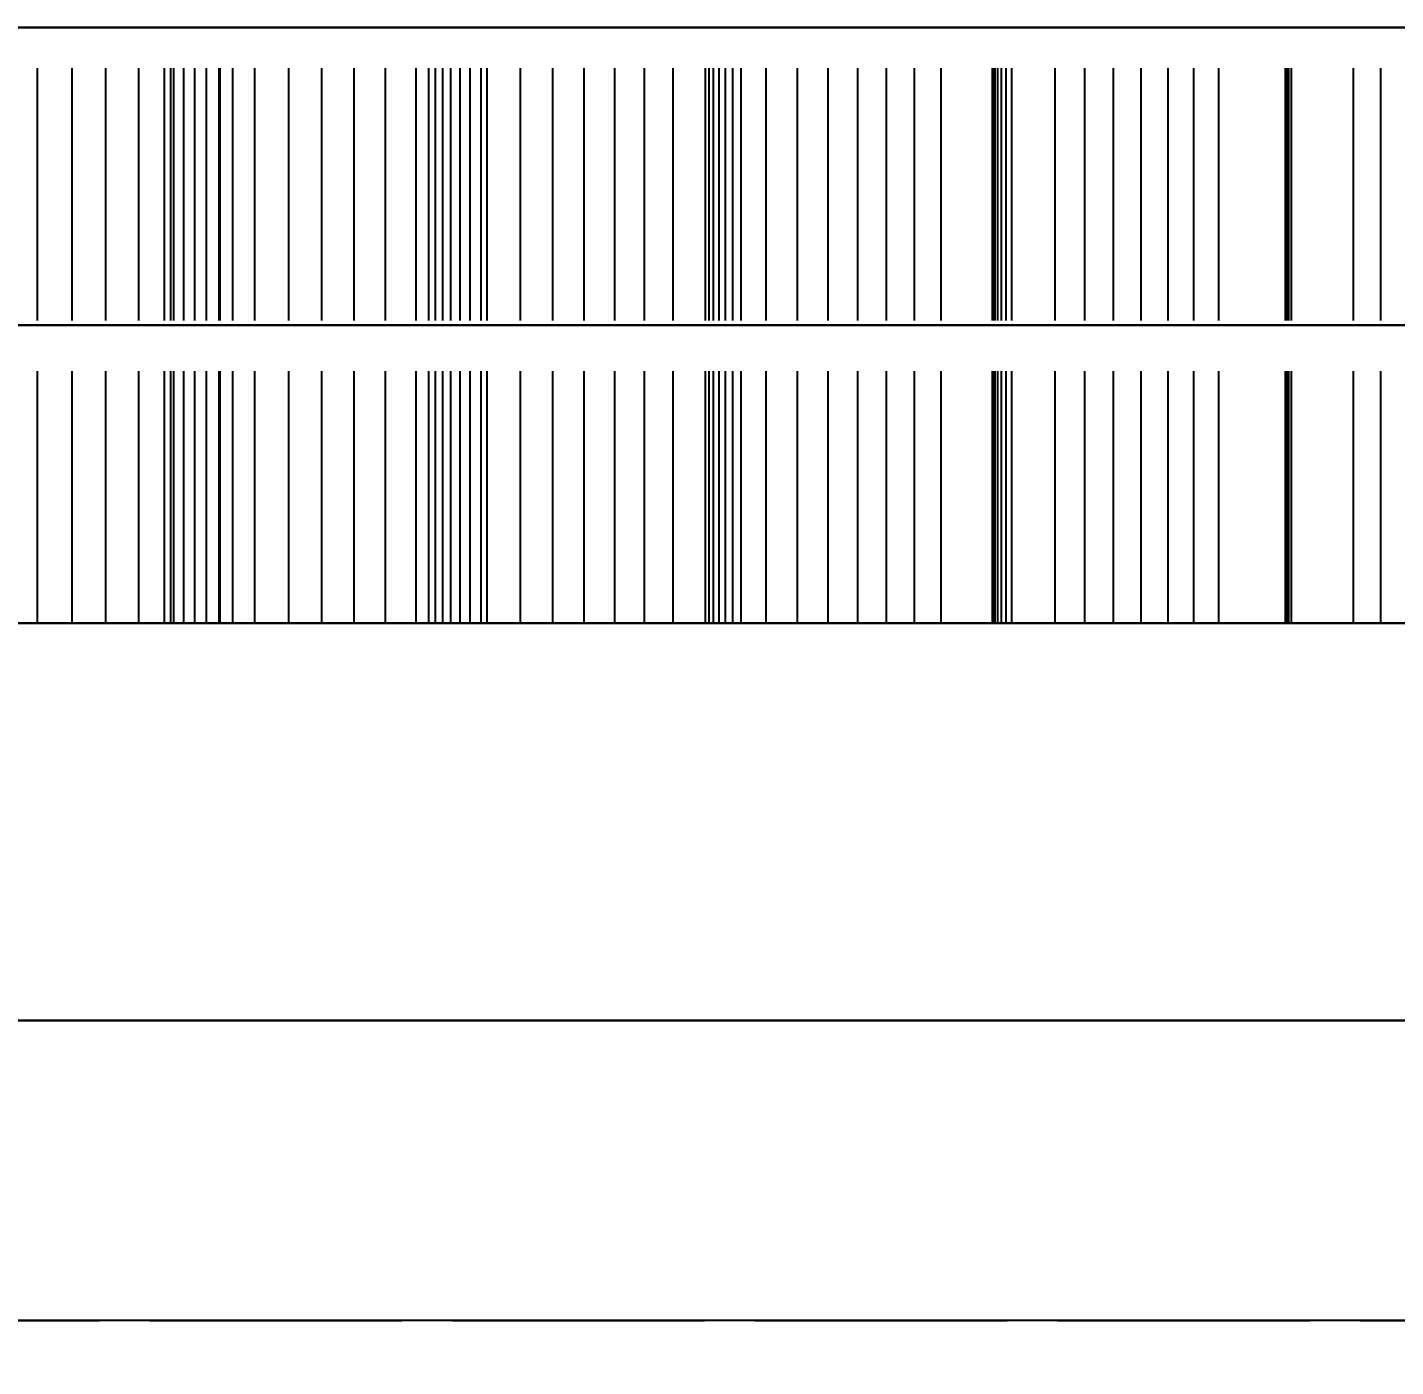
# Model space of a CAD drawing. Header units: millimetres. Extents: x -9 to 234, y -53 to 196.
# Drawn here: x 144.43 to 151.32, y -21.94 to -15.2 of the extents above; entities that cross this region are included whole.
import ezdxf

# ---------------------------------------------------------------- set-up
doc = ezdxf.new("R2010")
doc.units = ezdxf.units.MM
doc.linetypes.add('DASHED', pattern=[1.524, 1.27, -0.254])
for name, color, linetype in [('DIMS', 3, 'CONTINUOUS'), ('HIDDEN', 8, 'DASHED'), ('VISIBLE', 7, 'CONTINUOUS')]:
    doc.layers.add(name, color=color, linetype=linetype)
doc.styles.add('OpenSansCondensed-Light', font='OpenSansCondensed-Light.ttf')
doc.dimstyles.new('EZDXF', dxfattribs={"dimtxt": 0.25, "dimasz": 0.175, "dimexe": 0.375, "dimexo": 0.125, "dimgap": 0.1, "dimtad": 1, "dimlfac": 100, "dimzin": 12, "dimdsep": 46, "dimtxsty": 'OpenSansCondensed-Light', "dimblk": 'ARCHTICK', "dimcen": 2.5, "dimazin": 3, "dimtfac": 0.5, "dimtmove": 2, "dimatfit": 3})

# ---------------------------------------------------------------- blocks, each defined once
blk = doc.blocks.new('_ARCHTICK')
at = {"color": 0, "linetype": 'BYBLOCK', "const_width": 0.15}
blk.add_lwpolyline([(-0.5, -0.5), (0.5, 0.5)], dxfattribs=at)

msp = doc.modelspace()

# ---------------------------------------------------------------- linework, layer by layer
at = {"layer": 'HIDDEN'}
for points in [[(151.6119, -15.2), (150.85, -15.2), (150.0881, -15.2), (149.32619, -15.2), (148.56429, -15.2), (147.80238, -15.2), (147.04048, -15.2), (146.27857, -15.2), (145.51667, -15.2), (144.75476, -15.2), (143.99286, -15.2), (143.23095, -15.2), (142.46905, -15.2), (141.70714, -15.2), (140.94524, -15.2), (140.18333, -15.2), (139.42143, -15.2), (138.65952, -15.2), (137.89762, -15.2), (137.13571, -15.2), (136.37381, -15.2), (135.6119, -15.2), (134.85, -15.2)], [(151.6119, -15.2), (150.85, -15.2), (150.0881, -15.2), (149.32619, -15.2), (148.56429, -15.2), (147.80238, -15.2), (147.04048, -15.2), (146.27857, -15.2), (145.51667, -15.2), (144.75476, -15.2), (143.99286, -15.2), (143.23095, -15.2), (142.46905, -15.2), (141.70714, -15.2), (140.94524, -15.2), (140.18333, -15.2), (139.42143, -15.2), (138.65952, -15.2), (137.89762, -15.2), (137.13571, -15.2), (136.37381, -15.2), (135.6119, -15.2), (134.85, -15.2)], [(151.51667, -15.2), (150.81825, -15.2), (150.11984, -15.2), (149.42143, -15.2), (148.72302, -15.2), (148.0246, -15.2), (147.32619, -15.2), (146.62778, -15.2), (145.92937, -15.2), (145.23095, -15.2), (144.53254, -15.2), (143.83413, -15.2), (143.13571, -15.2), (142.4373, -15.2), (141.73889, -15.2), (141.04048, -15.2), (140.34206, -15.2), (139.64365, -15.2), (138.94524, -15.2), (138.24683, -15.2), (137.54841, -15.2), (136.85, -15.2)], [(144.18333, -15.2), (144.53254, -15.2), (144.88175, -15.2), (145.23095, -15.2), (145.58016, -15.2), (145.92937, -15.2), (146.27857, -15.2), (146.62778, -15.2), (146.97698, -15.2), (147.32619, -15.2), (147.6754, -15.2), (148.0246, -15.2), (148.37381, -15.2), (148.72302, -15.2), (149.07222, -15.2), (149.42143, -15.2), (149.77063, -15.2), (150.11984, -15.2), (150.46905, -15.2), (150.81825, -15.2), (151.16746, -15.2), (151.51667, -15.2)], [(144.47829, -15.2), (144.30023, -15.2)], [(144.30023, -15.2), (144.47829, -15.2)], [(144.65253, -15.2), (144.47829, -15.2)], [(144.47829, -15.2), (144.65253, -15.2)], [(144.47829, -18.2), (144.47829, -15.2)], [(144.47829, -18.2), (144.47829, -15.2)], [(144.82275, -15.2), (144.65253, -15.2)], [(144.65253, -15.2), (144.82275, -15.2)], [(144.65253, -18.2), (144.65253, -15.2)], [(144.65253, -18.2), (144.65253, -15.2)], [(144.98871, -15.2), (144.82275, -15.2)], [(144.82275, -15.2), (144.98871, -15.2)], [(144.82275, -18.2), (144.82275, -15.2)], [(144.82275, -18.2), (144.82275, -15.2)], [(145.15008, -15.2), (144.98871, -15.2)], [(144.98871, -15.2), (145.15008, -15.2)], [(144.98871, -18.2), (144.98871, -15.2)], [(144.98871, -18.2), (144.98871, -15.2)], [(145.39785, -15.2), (145.11784, -15.2)], [(145.11784, -15.2), (145.16437, -15.2)], [(145.16437, -15.2), (145.11784, -15.2)], [(145.11784, -15.2), (145.39785, -15.2)], [(145.11784, -18.2), (145.11784, -15.2)], [(145.11784, -18.2), (145.11784, -15.2)], [(145.46191, -15.2), (145.15008, -15.2)], [(145.15008, -15.2), (145.46191, -15.2)], [(145.15008, -18.2), (145.15008, -15.2)], [(145.15008, -18.2), (145.15008, -15.2)], [(145.16437, -15.2), (145.21503, -15.2)], [(145.21503, -15.2), (145.16437, -15.2)], [(145.16437, -18.2), (145.16437, -15.2)], [(145.16437, -18.2), (145.16437, -15.2)], [(145.21503, -15.2), (145.26993, -15.2)], [(145.26993, -15.2), (145.21503, -15.2)], [(145.21503, -18.2), (145.21503, -15.2)], [(145.21503, -18.2), (145.21503, -15.2)], [(145.26993, -15.2), (145.32924, -15.2)], [(145.32924, -15.2), (145.26993, -15.2)], [(145.26993, -18.2), (145.26993, -15.2)], [(145.26993, -18.2), (145.26993, -15.2)], [(145.32924, -15.2), (145.39314, -15.2)], [(145.39314, -15.2), (145.32924, -15.2)], [(145.32924, -18.2), (145.32924, -15.2)], [(145.32924, -18.2), (145.32924, -15.2)], [(145.39314, -15.2), (145.46191, -15.2)], [(145.46191, -15.2), (145.39314, -15.2)], [(145.39314, -18.2), (145.39314, -15.2)], [(145.39314, -18.2), (145.39314, -15.2)], [(145.57261, -15.2), (145.39785, -15.2)], [(145.39785, -15.2), (145.57261, -15.2)], [(145.39785, -18.2), (145.39785, -15.2)], [(145.39785, -18.2), (145.39785, -15.2)], [(145.46191, -18.2), (145.46191, -15.2)], [(145.46191, -18.2), (145.46191, -15.2)], [(145.7435, -15.2), (145.57261, -15.2)], [(145.57261, -15.2), (145.7435, -15.2)], [(145.57261, -18.2), (145.57261, -15.2)], [(145.57261, -18.2), (145.57261, -15.2)], [(145.91034, -15.2), (145.7435, -15.2)], [(145.7435, -15.2), (145.91034, -15.2)], [(145.7435, -18.2), (145.7435, -15.2)], [(145.7435, -18.2), (145.7435, -15.2)], [(146.07292, -15.2), (145.91034, -15.2)], [(145.91034, -15.2), (146.07292, -15.2)], [(145.91034, -18.2), (145.91034, -15.2)], [(145.91034, -18.2), (145.91034, -15.2)], [(146.23099, -15.2), (146.07292, -15.2)], [(146.07292, -15.2), (146.23099, -15.2)], [(146.07292, -18.2), (146.07292, -15.2)], [(146.07292, -18.2), (146.07292, -15.2)], [(146.38422, -15.2), (146.23099, -15.2)], [(146.23099, -15.2), (146.38422, -15.2)], [(146.23099, -18.2), (146.23099, -15.2)], [(146.23099, -18.2), (146.23099, -15.2)], [(146.71229, -15.2), (146.38422, -15.2)], [(146.38422, -15.2), (146.71229, -15.2)], [(146.38422, -18.2), (146.38422, -15.2)], [(146.38422, -18.2), (146.38422, -15.2)], [(146.74272, -15.2), (146.4492, -15.2)], [(146.4492, -15.2), (146.48175, -15.2)], [(146.48175, -15.2), (146.4492, -15.2)], [(146.4492, -15.2), (146.74272, -15.2)], [(146.4492, -18.2), (146.4492, -15.2)], [(146.4492, -18.2), (146.4492, -15.2)], [(146.48175, -15.2), (146.5186, -15.2)], [(146.5186, -15.2), (146.48175, -15.2)], [(146.48175, -18.2), (146.48175, -15.2)], [(146.48175, -18.2), (146.48175, -15.2)], [(146.5186, -15.2), (146.55989, -15.2)], [(146.55989, -15.2), (146.5186, -15.2)], [(146.5186, -18.2), (146.5186, -15.2)], [(146.5186, -18.2), (146.5186, -15.2)], [(146.55989, -15.2), (146.60578, -15.2)], [(146.60578, -15.2), (146.55989, -15.2)], [(146.55989, -18.2), (146.55989, -15.2)], [(146.55989, -18.2), (146.55989, -15.2)], [(146.60578, -15.2), (146.65648, -15.2)], [(146.65648, -15.2), (146.60578, -15.2)], [(146.60578, -18.2), (146.60578, -15.2)], [(146.60578, -18.2), (146.60578, -15.2)], [(146.65648, -15.2), (146.71229, -15.2)], [(146.71229, -15.2), (146.65648, -15.2)], [(146.65648, -18.2), (146.65648, -15.2)], [(146.65648, -18.2), (146.65648, -15.2)], [(146.71229, -18.2), (146.71229, -15.2)], [(146.71229, -18.2), (146.71229, -15.2)], [(146.90968, -15.2), (146.74272, -15.2)], [(146.74272, -15.2), (146.90968, -15.2)], [(146.74272, -18.2), (146.74272, -15.2)], [(146.74272, -18.2), (146.74272, -15.2)], [(147.07256, -15.2), (146.90968, -15.2)], [(146.90968, -15.2), (147.07256, -15.2)], [(146.90968, -18.2), (146.90968, -15.2)], [(146.90968, -18.2), (146.90968, -15.2)], [(147.23119, -15.2), (147.07256, -15.2)], [(147.07256, -15.2), (147.23119, -15.2)], [(147.07256, -18.2), (147.07256, -15.2)], [(147.07256, -18.2), (147.07256, -15.2)], [(147.38534, -15.2), (147.23119, -15.2)], [(147.23119, -15.2), (147.38534, -15.2)], [(147.23119, -18.2), (147.23119, -15.2)], [(147.23119, -18.2), (147.23119, -15.2)], [(147.53475, -15.2), (147.38534, -15.2)], [(147.38534, -15.2), (147.53475, -15.2)], [(147.38534, -18.2), (147.38534, -15.2)], [(147.38534, -18.2), (147.38534, -15.2)], [(147.67909, -15.2), (147.53475, -15.2)], [(147.53475, -15.2), (147.67909, -15.2)], [(147.53475, -18.2), (147.53475, -15.2)], [(147.53475, -18.2), (147.53475, -15.2)], [(148.0218, -15.2), (147.67909, -15.2)], [(147.67909, -15.2), (148.0218, -15.2)], [(147.67909, -18.2), (147.67909, -15.2)], [(147.67909, -18.2), (147.67909, -15.2)], [(148.14657, -15.2), (147.84097, -15.2)], [(147.84097, -15.2), (147.85938, -15.2)], [(147.85938, -15.2), (147.84097, -15.2)], [(147.84097, -15.2), (148.14657, -15.2)], [(147.84097, -18.2), (147.84097, -15.2)], [(147.84097, -18.2), (147.84097, -15.2)], [(147.85938, -15.2), (147.88224, -15.2)], [(147.88224, -15.2), (147.85938, -15.2)], [(147.85938, -18.2), (147.85938, -15.2)], [(147.85938, -18.2), (147.85938, -15.2)], [(147.88224, -15.2), (147.90972, -15.2)], [(147.90972, -15.2), (147.88224, -15.2)], [(147.88224, -18.2), (147.88224, -15.2)], [(147.88224, -18.2), (147.88224, -15.2)], [(147.90972, -15.2), (147.94197, -15.2)], [(147.94197, -15.2), (147.90972, -15.2)], [(147.90972, -18.2), (147.90972, -15.2)], [(147.90972, -18.2), (147.90972, -15.2)], [(147.94197, -15.2), (147.97923, -15.2)], [(147.97923, -15.2), (147.94197, -15.2)], [(147.94197, -18.2), (147.94197, -15.2)], [(147.94197, -18.2), (147.94197, -15.2)], [(147.97923, -15.2), (148.0218, -15.2)], [(148.0218, -15.2), (147.97923, -15.2)], [(147.97923, -18.2), (147.97923, -15.2)], [(147.97923, -18.2), (147.97923, -15.2)], [(148.0218, -18.2), (148.0218, -15.2)], [(148.0218, -18.2), (148.0218, -15.2)], [(148.30492, -15.2), (148.14657, -15.2)], [(148.14657, -15.2), (148.30492, -15.2)], [(148.14657, -18.2), (148.14657, -15.2)], [(148.14657, -18.2), (148.14657, -15.2)], [(148.459, -15.2), (148.30492, -15.2)], [(148.30492, -15.2), (148.459, -15.2)], [(148.30492, -18.2), (148.30492, -15.2)], [(148.30492, -18.2), (148.30492, -15.2)], [(148.60864, -15.2), (148.459, -15.2)], [(148.459, -15.2), (148.60864, -15.2)], [(148.459, -18.2), (148.459, -15.2)], [(148.459, -18.2), (148.459, -15.2)], [(148.75361, -15.2), (148.60864, -15.2)], [(148.60864, -15.2), (148.75361, -15.2)], [(148.60864, -18.2), (148.60864, -15.2)], [(148.60864, -18.2), (148.60864, -15.2)], [(148.89364, -15.2), (148.75361, -15.2)], [(148.75361, -15.2), (148.89364, -15.2)], [(148.75361, -18.2), (148.75361, -15.2)], [(148.75361, -18.2), (148.75361, -15.2)], [(149.02839, -15.2), (148.89364, -15.2)], [(148.89364, -15.2), (149.02839, -15.2)], [(148.89364, -18.2), (148.89364, -15.2)], [(148.89364, -18.2), (148.89364, -15.2)], [(149.38406, -15.2), (149.02839, -15.2)], [(149.02839, -15.2), (149.38406, -15.2)], [(149.02839, -18.2), (149.02839, -15.2)], [(149.02839, -18.2), (149.02839, -15.2)], [(149.60257, -15.2), (149.28638, -15.2)], [(149.28638, -15.2), (149.29055, -15.2)], [(149.29055, -15.2), (149.28638, -15.2)], [(149.28638, -15.2), (149.60257, -15.2)], [(149.28638, -18.2), (149.28638, -15.2)], [(149.28638, -18.2), (149.28638, -15.2)], [(149.29055, -15.2), (149.29932, -15.2)], [(149.29932, -15.2), (149.29055, -15.2)], [(149.29055, -18.2), (149.29055, -15.2)], [(149.29055, -18.2), (149.29055, -15.2)], [(149.29932, -15.2), (149.31284, -15.2)], [(149.31284, -15.2), (149.29932, -15.2)], [(149.29932, -18.2), (149.29932, -15.2)], [(149.29932, -18.2), (149.29932, -15.2)], [(149.31284, -15.2), (149.3313, -15.2)], [(149.3313, -15.2), (149.31284, -15.2)], [(149.31284, -18.2), (149.31284, -15.2)], [(149.31284, -18.2), (149.31284, -15.2)], [(149.3313, -15.2), (149.35494, -15.2)], [(149.35494, -15.2), (149.3313, -15.2)], [(149.3313, -18.2), (149.3313, -15.2)], [(149.3313, -18.2), (149.3313, -15.2)], [(149.35494, -15.2), (149.38406, -15.2)], [(149.38406, -15.2), (149.35494, -15.2)], [(149.35494, -18.2), (149.35494, -15.2)], [(149.35494, -18.2), (149.35494, -15.2)], [(149.38406, -18.2), (149.38406, -15.2)], [(149.38406, -18.2), (149.38406, -15.2)], [(149.75153, -15.2), (149.60257, -15.2)], [(149.60257, -15.2), (149.75153, -15.2)], [(149.60257, -18.2), (149.60257, -15.2)], [(149.60257, -18.2), (149.60257, -15.2)], [(149.89607, -15.2), (149.75153, -15.2)], [(149.75153, -15.2), (149.89607, -15.2)], [(149.75153, -18.2), (149.75153, -15.2)], [(149.75153, -18.2), (149.75153, -15.2)], [(150.03599, -15.2), (149.89607, -15.2)], [(149.89607, -15.2), (150.03599, -15.2)], [(149.89607, -18.2), (149.89607, -15.2)], [(149.89607, -18.2), (149.89607, -15.2)], [(150.17107, -15.2), (150.03599, -15.2)], [(150.03599, -15.2), (150.17107, -15.2)], [(150.03599, -18.2), (150.03599, -15.2)], [(150.03599, -18.2), (150.03599, -15.2)], [(150.30104, -15.2), (150.17107, -15.2)], [(150.17107, -15.2), (150.30104, -15.2)], [(150.17107, -18.2), (150.17107, -15.2)], [(150.17107, -18.2), (150.17107, -15.2)], [(150.42553, -15.2), (150.30104, -15.2)], [(150.30104, -15.2), (150.42553, -15.2)], [(150.30104, -18.2), (150.30104, -15.2)], [(150.30104, -18.2), (150.30104, -15.2)], [(150.79245, -15.2), (150.42553, -15.2)], [(150.42553, -15.2), (150.79245, -15.2)], [(150.42553, -18.2), (150.42553, -15.2)], [(150.42553, -18.2), (150.42553, -15.2)], [(150.76293, -15.2), (150.76244, -15.2)], [(150.76244, -15.2), (150.76701, -15.2)], [(150.76701, -15.2), (150.76244, -15.2)], [(150.76244, -15.2), (150.76293, -15.2)], [(150.76244, -18.2), (150.76244, -15.2)], [(150.76244, -18.2), (150.76244, -15.2)], [(150.7683, -15.2), (150.76293, -15.2)], [(150.76293, -15.2), (150.7683, -15.2)], [(150.76293, -18.2), (150.76293, -15.2)], [(150.76293, -18.2), (150.76293, -15.2)], [(150.76701, -15.2), (150.77691, -15.2)], [(150.77691, -15.2), (150.76701, -15.2)], [(150.76701, -18.2), (150.76701, -15.2)], [(150.76701, -18.2), (150.76701, -15.2)], [(150.77839, -15.2), (150.7683, -15.2)], [(150.7683, -15.2), (150.77839, -15.2)], [(150.7683, -18.2), (150.7683, -15.2)], [(150.7683, -18.2), (150.7683, -15.2)], [(150.77691, -15.2), (150.79245, -15.2)], [(150.79245, -15.2), (150.77691, -15.2)], [(150.77691, -18.2), (150.77691, -15.2)], [(150.77691, -18.2), (150.77691, -15.2)], [(151.10363, -15.2), (150.77839, -15.2)], [(150.77839, -15.2), (151.10363, -15.2)], [(150.77839, -18.2), (150.77839, -15.2)], [(150.77839, -18.2), (150.77839, -15.2)], [(150.79245, -18.2), (150.79245, -15.2)], [(150.79245, -18.2), (150.79245, -15.2)], [(151.24247, -15.2), (151.10363, -15.2)], [(151.10363, -15.2), (151.24247, -15.2)], [(151.10363, -18.2), (151.10363, -15.2)], [(151.10363, -18.2), (151.10363, -15.2)], [(151.37676, -15.2), (151.24247, -15.2)], [(151.24247, -15.2), (151.37676, -15.2)], [(151.24247, -18.2), (151.24247, -15.2)], [(151.24247, -18.2), (151.24247, -15.2)], [(151.44341, -16.7), (151.00892, -16.7), (150.57444, -16.7), (150.13996, -16.7), (149.70548, -16.7), (149.27099, -16.7), (148.83651, -16.7), (148.40203, -16.7), (147.96755, -16.7), (147.53306, -16.7), (147.09858, -16.7), (146.6641, -16.7), (146.22962, -16.7), (145.79513, -16.7), (145.36065, -16.7), (144.92617, -16.7), (144.49169, -16.7), (144.0572, -16.7)], [(144.25652, -16.7), (144.58819, -16.7), (144.91986, -16.7), (145.25153, -16.7), (145.5832, -16.7), (145.91487, -16.7), (146.24654, -16.7), (146.57821, -16.7), (146.90988, -16.7), (147.24155, -16.7), (147.57322, -16.7), (147.90489, -16.7), (148.23656, -16.7), (148.56823, -16.7), (148.8999, -16.7), (149.23157, -16.7), (149.56324, -16.7), (149.89491, -16.7), (150.22658, -16.7), (150.55825, -16.7), (150.88992, -16.7), (151.22159, -16.7), (151.55326, -16.7)], [(151.6119, -18.2), (150.85, -18.2), (150.0881, -18.2), (149.32619, -18.2), (148.56429, -18.2), (147.80238, -18.2), (147.04048, -18.2), (146.27857, -18.2), (145.51667, -18.2), (144.75476, -18.2), (143.99286, -18.2), (143.23095, -18.2), (142.46905, -18.2), (141.70714, -18.2), (140.94524, -18.2), (140.18333, -18.2), (139.42143, -18.2), (138.65952, -18.2), (137.89762, -18.2), (137.13571, -18.2), (136.37381, -18.2), (135.6119, -18.2), (134.85, -18.2)], [(144.47829, -18.2), (144.30023, -18.2)], [(144.30023, -18.2), (144.47829, -18.2)], [(144.65253, -18.2), (144.47829, -18.2)], [(144.47829, -18.2), (144.65253, -18.2)], [(144.82275, -18.2), (144.65253, -18.2)], [(144.65253, -18.2), (144.82275, -18.2)], [(144.98871, -18.2), (144.82275, -18.2)], [(144.82275, -18.2), (144.98871, -18.2)], [(145.15008, -18.2), (144.98871, -18.2)], [(144.98871, -18.2), (145.15008, -18.2)], [(145.39785, -18.2), (145.11784, -18.2)], [(145.11784, -18.2), (145.16437, -18.2)], [(145.16437, -18.2), (145.11784, -18.2)], [(145.11784, -18.2), (145.39785, -18.2)], [(145.46191, -18.2), (145.15008, -18.2)], [(145.15008, -18.2), (145.46191, -18.2)], [(145.16437, -18.2), (145.21503, -18.2)], [(145.21503, -18.2), (145.16437, -18.2)], [(145.21503, -18.2), (145.26993, -18.2)], [(145.26993, -18.2), (145.21503, -18.2)], [(145.26993, -18.2), (145.32924, -18.2)], [(145.32924, -18.2), (145.26993, -18.2)], [(145.32924, -18.2), (145.39314, -18.2)], [(145.39314, -18.2), (145.32924, -18.2)], [(145.39314, -18.2), (145.46191, -18.2)], [(145.46191, -18.2), (145.39314, -18.2)], [(145.57261, -18.2), (145.39785, -18.2)], [(145.39785, -18.2), (145.57261, -18.2)], [(145.7435, -18.2), (145.57261, -18.2)], [(145.57261, -18.2), (145.7435, -18.2)], [(145.91034, -18.2), (145.7435, -18.2)], [(145.7435, -18.2), (145.91034, -18.2)], [(146.07292, -18.2), (145.91034, -18.2)], [(145.91034, -18.2), (146.07292, -18.2)], [(146.23099, -18.2), (146.07292, -18.2)], [(146.07292, -18.2), (146.23099, -18.2)], [(146.38422, -18.2), (146.23099, -18.2)], [(146.23099, -18.2), (146.38422, -18.2)], [(146.71229, -18.2), (146.38422, -18.2)], [(146.38422, -18.2), (146.71229, -18.2)], [(146.74272, -18.2), (146.4492, -18.2)], [(146.4492, -18.2), (146.48175, -18.2)], [(146.48175, -18.2), (146.4492, -18.2)], [(146.4492, -18.2), (146.74272, -18.2)], [(146.48175, -18.2), (146.5186, -18.2)], [(146.5186, -18.2), (146.48175, -18.2)], [(146.5186, -18.2), (146.55989, -18.2)], [(146.55989, -18.2), (146.5186, -18.2)], [(146.55989, -18.2), (146.60578, -18.2)], [(146.60578, -18.2), (146.55989, -18.2)], [(146.60578, -18.2), (146.65648, -18.2)], [(146.65648, -18.2), (146.60578, -18.2)], [(146.65648, -18.2), (146.71229, -18.2)], [(146.71229, -18.2), (146.65648, -18.2)], [(146.90968, -18.2), (146.74272, -18.2)], [(146.74272, -18.2), (146.90968, -18.2)], [(147.07256, -18.2), (146.90968, -18.2)], [(146.90968, -18.2), (147.07256, -18.2)], [(147.23119, -18.2), (147.07256, -18.2)], [(147.07256, -18.2), (147.23119, -18.2)], [(147.38534, -18.2), (147.23119, -18.2)], [(147.23119, -18.2), (147.38534, -18.2)], [(147.53475, -18.2), (147.38534, -18.2)], [(147.38534, -18.2), (147.53475, -18.2)], [(147.67909, -18.2), (147.53475, -18.2)], [(147.53475, -18.2), (147.67909, -18.2)], [(148.0218, -18.2), (147.67909, -18.2)], [(147.67909, -18.2), (148.0218, -18.2)], [(148.14657, -18.2), (147.84097, -18.2)], [(147.84097, -18.2), (147.85938, -18.2)], [(147.85938, -18.2), (147.84097, -18.2)], [(147.84097, -18.2), (148.14657, -18.2)], [(147.85938, -18.2), (147.88224, -18.2)], [(147.88224, -18.2), (147.85938, -18.2)], [(147.88224, -18.2), (147.90972, -18.2)], [(147.90972, -18.2), (147.88224, -18.2)], [(147.90972, -18.2), (147.94197, -18.2)], [(147.94197, -18.2), (147.90972, -18.2)], [(147.94197, -18.2), (147.97923, -18.2)], [(147.97923, -18.2), (147.94197, -18.2)], [(147.97923, -18.2), (148.0218, -18.2)], [(148.0218, -18.2), (147.97923, -18.2)], [(148.30492, -18.2), (148.14657, -18.2)], [(148.14657, -18.2), (148.30492, -18.2)], [(148.459, -18.2), (148.30492, -18.2)], [(148.30492, -18.2), (148.459, -18.2)], [(148.60864, -18.2), (148.459, -18.2)], [(148.459, -18.2), (148.60864, -18.2)], [(148.75361, -18.2), (148.60864, -18.2)], [(148.60864, -18.2), (148.75361, -18.2)], [(148.89364, -18.2), (148.75361, -18.2)], [(148.75361, -18.2), (148.89364, -18.2)], [(149.02839, -18.2), (148.89364, -18.2)], [(148.89364, -18.2), (149.02839, -18.2)], [(149.38406, -18.2), (149.02839, -18.2)], [(149.02839, -18.2), (149.38406, -18.2)], [(149.60257, -18.2), (149.28638, -18.2)], [(149.28638, -18.2), (149.29055, -18.2)], [(149.29055, -18.2), (149.28638, -18.2)], [(149.28638, -18.2), (149.60257, -18.2)], [(149.29055, -18.2), (149.29932, -18.2)], [(149.29932, -18.2), (149.29055, -18.2)], [(149.29932, -18.2), (149.31284, -18.2)], [(149.31284, -18.2), (149.29932, -18.2)], [(149.31284, -18.2), (149.3313, -18.2)], [(149.3313, -18.2), (149.31284, -18.2)], [(149.3313, -18.2), (149.35494, -18.2)], [(149.35494, -18.2), (149.3313, -18.2)], [(149.35494, -18.2), (149.38406, -18.2)], [(149.38406, -18.2), (149.35494, -18.2)], [(149.75153, -18.2), (149.60257, -18.2)], [(149.60257, -18.2), (149.75153, -18.2)], [(149.89607, -18.2), (149.75153, -18.2)], [(149.75153, -18.2), (149.89607, -18.2)], [(150.03599, -18.2), (149.89607, -18.2)], [(149.89607, -18.2), (150.03599, -18.2)], [(150.17107, -18.2), (150.03599, -18.2)], [(150.03599, -18.2), (150.17107, -18.2)], [(150.30104, -18.2), (150.17107, -18.2)], [(150.17107, -18.2), (150.30104, -18.2)], [(150.42553, -18.2), (150.30104, -18.2)], [(150.30104, -18.2), (150.42553, -18.2)], [(150.79245, -18.2), (150.42553, -18.2)], [(150.42553, -18.2), (150.79245, -18.2)], [(150.76293, -18.2), (150.76244, -18.2)], [(150.76244, -18.2), (150.76701, -18.2)], [(150.76701, -18.2), (150.76244, -18.2)], [(150.76244, -18.2), (150.76293, -18.2)], [(150.7683, -18.2), (150.76293, -18.2)], [(150.76293, -18.2), (150.7683, -18.2)], [(150.76701, -18.2), (150.77691, -18.2)], [(150.77691, -18.2), (150.76701, -18.2)], [(150.77839, -18.2), (150.7683, -18.2)], [(150.7683, -18.2), (150.77839, -18.2)], [(150.77691, -18.2), (150.79245, -18.2)], [(150.79245, -18.2), (150.77691, -18.2)], [(151.10363, -18.2), (150.77839, -18.2)], [(150.77839, -18.2), (151.10363, -18.2)], [(151.24247, -18.2), (151.10363, -18.2)], [(151.10363, -18.2), (151.24247, -18.2)], [(151.37676, -18.2), (151.24247, -18.2)], [(151.24247, -18.2), (151.37676, -18.2)], [(94.75, -20.2), (200.25, -20.2)], [(151.80998, -20.2), (151.13045, -20.2), (150.45093, -20.2), (149.77141, -20.2), (149.09188, -20.2), (148.41236, -20.2), (147.73283, -20.2), (147.05331, -20.2), (146.37378, -20.2), (145.69426, -20.2), (145.01473, -20.2), (144.33521, -20.2), (143.65569, -20.2), (142.97616, -20.2), (142.29664, -20.2), (141.61711, -20.2), (140.93759, -20.2), (140.25806, -20.2), (139.57854, -20.2), (138.89902, -20.2), (138.21949, -20.2), (137.53997, -20.2)], [(137.9548, -20.2), (138.62773, -20.2), (139.30067, -20.2), (139.97361, -20.2), (140.64655, -20.2), (141.31949, -20.2), (141.99243, -20.2), (142.66537, -20.2), (143.33831, -20.2), (144.01125, -20.2), (144.68419, -20.2), (145.35713, -20.2), (146.03007, -20.2), (146.70301, -20.2), (147.37595, -20.2), (148.04889, -20.2), (148.72183, -20.2), (149.39477, -20.2), (150.06771, -20.2), (150.74065, -20.2), (151.41359, -20.2)], [(94.75, -21.71), (200.25, -21.71)]]:
    msp.add_lwpolyline(points, dxfattribs=at)
at = {"layer": 'VISIBLE'}
for points in [[(144.37381, -15.2), (144.75476, -15.2), (145.13571, -15.2), (145.51667, -15.2), (145.89762, -15.2), (146.27857, -15.2), (146.65952, -15.2), (147.04048, -15.2), (147.42143, -15.2), (147.80238, -15.2), (148.18333, -15.2), (148.56429, -15.2), (148.94524, -15.2), (149.32619, -15.2), (149.70714, -15.2), (150.0881, -15.2), (150.46905, -15.2), (150.85, -15.2), (151.23095, -15.2), (151.6119, -15.2)], [(144.37381, -15.2), (144.75476, -15.2), (145.13571, -15.2), (145.51667, -15.2), (145.89762, -15.2), (146.27857, -15.2), (146.65952, -15.2), (147.04048, -15.2), (147.42143, -15.2), (147.80238, -15.2), (148.18333, -15.2), (148.56429, -15.2), (148.94524, -15.2), (149.32619, -15.2), (149.70714, -15.2), (150.0881, -15.2), (150.46905, -15.2), (150.85, -15.2), (151.23095, -15.2), (151.6119, -15.2)], [(144.37381, -18.2), (144.75476, -18.2), (145.13571, -18.2), (145.51667, -18.2), (145.89762, -18.2), (146.27857, -18.2), (146.65952, -18.2), (147.04048, -18.2), (147.42143, -18.2), (147.80238, -18.2), (148.18333, -18.2), (148.56429, -18.2), (148.94524, -18.2), (149.32619, -18.2), (149.70714, -18.2), (150.0881, -18.2), (150.46905, -18.2), (150.85, -18.2), (151.23095, -18.2), (151.6119, -18.2)], [(200.25, -20.2), (94.75, -20.2)], [(200.25, -21.71), (94.75, -21.71)]]:
    msp.add_lwpolyline(points, dxfattribs=at)

# ---------------------------------------------------------------- dimensions: what is measured, and where the dimension line sits
at = {"layer": 'DIMS'}
msp.add_linear_dim(base=(93.75, -52.71), p1=(93.75, -21.71), p2=(201.25, -21.71), dimstyle='EZDXF', override={"dimtxt": 1.6, "dimasz": 1, "dimexe": 0.6, "dimexo": 0.5, "dimdec": 2}, dxfattribs=at).render()

doc.saveas('drawing.dxf')
